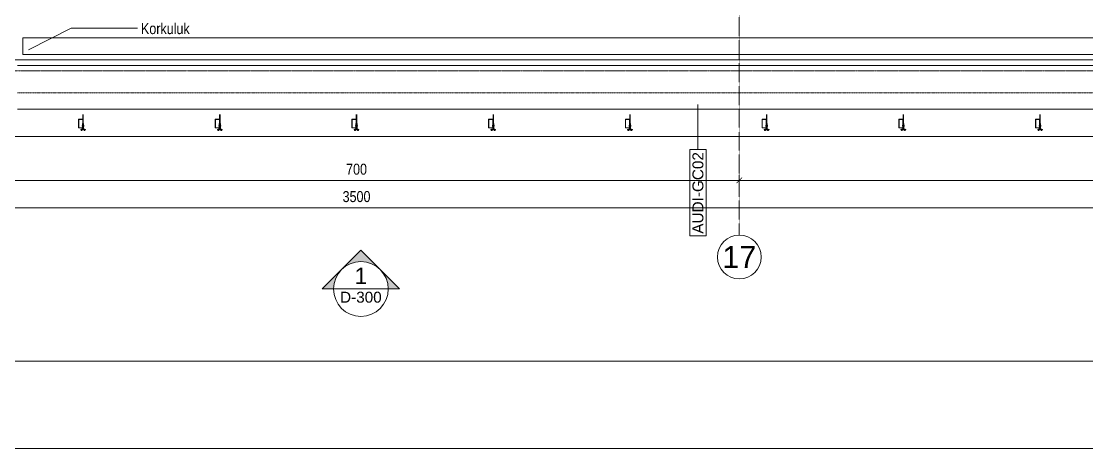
# Model space of a CAD drawing. Extents: x -1439 to 23780, y -1362 to 4476.
# Drawn here: x 20501 to 21475, y 0 to 390 of the extents above; entities that cross this region are included whole.
import ezdxf
from ezdxf.enums import TextEntityAlignment as Align
from ezdxf.xclip import XClip

# ---------------------------------------------------------------- set-up
doc = ezdxf.new("R2010")
doc.units = 0
doc.header["$MEASUREMENT"] = 0
doc.header["$XCLIPFRAME"] = 0
for name, pattern in [('Audi$0$DASHDOT2', [0.5, 0.25, -0.125, 0, -0.125]), ('Audi$0$DOT2', [0.125, 0, -0.125]), ('Audi$0$HIDDEN', [0.375, 0.25, -0.125])]:
    doc.linetypes.add(name, pattern=pattern)
doc.layers.get('0').update_dxf_attribs({"color": 9, "lineweight": 9})
doc.layers.get('Defpoints').update_dxf_attribs({"color": 9, "lineweight": 9})
for name, color, linetype, lineweight in [('Audi$0$06B', 8, 'Continuous', 9), ('Audi$0$06C', 8, 'Continuous', 9), ('Audi$0$10', 8, 'Continuous', 9), ('Audi$0$20', 8, 'Audi$0$DOT2', 9), ('Audi$0$21', 8, 'Continuous', 9), ('Audi$0$22', 8, 'Continuous', 9), ('Audi$0$24', 8, 'Audi$0$DASHDOT2', 9), ('Audi$0$25', 8, 'Continuous', 9), ('Audi$0$35', 8, 'Continuous', 9)]:
    doc.layers.add(name, color=color, linetype=linetype, lineweight=lineweight)
doc.layers.add('Audi$0$40A', color=8, linetype='Continuous', lineweight=9, plot=False)
doc.styles.add('Audi$0$Arial', font='arial.ttf', dxfattribs={"height": 2.5})
doc.styles.add('Audi$0$MuuM_TEXT-STANDART', font='ARIALN.TTF')
doc.dimstyles.new('Audi$0$MuuM_DIM50', dxfattribs={"dimscale": 5, "dimtxt": 2, "dimasz": 1, "dimexe": 1, "dimexo": 1, "dimgap": 1, "dimtad": 1, "dimdec": 1, "dimrnd": 0.5, "dimdsep": 46, "dimtxsty": 'Audi$0$MuuM_TEXT-STANDART', "dimblk": 'Audi$0$_ArchTick', "dimcen": 0, "dimdle": 0.15, "dimclrd": 256, "dimclre": 256, "dimclrt": 256, "dimadec": 0, "dimazin": 0, "dimtfac": 5, "dimtdec": 1, "dimtix": 1, "dimtmove": 2, "dimatfit": 3, "dimldrblk": 'Audi$0$_Dot', "dimfxl": 3, "dimfxlon": 1, "dimtolj": 1, "dimlwd": -1, "dimlwe": -1, "dimarcsym": 0})

# ---------------------------------------------------------------- blocks, each defined once
blk = doc.blocks.new('Audi$0$0_wallno')
blk.add_lwpolyline([(-7.84, 1.5), (7.94, 1.5), (7.94, -1.5), (-7.84, -1.5)], close=True)
blk.add_lwpolyline([(7.94, 0), (16.13, 0)])
at = {"style": 'Audi$0$Arial'}
blk.add_attdef('GENISLIK', text='', height=2, dxfattribs=at).set_placement((8.44, 0), align=Align.BOTTOM_LEFT)
blk.add_attdef('DUVARNO', text='', height=2, dxfattribs=at).set_placement((0, 0), align=Align.MIDDLE_CENTER)
blk.add_attdef('YUKSEKLIK', text='', height=2, dxfattribs=at).set_placement((8.44, -0.5), align=Align.TOP_LEFT)
blk = doc.blocks.new('Audi$0$KAPI KODLARI ÇATI KATI')
at = {"layer": 'Audi$0$22'}
ref = blk.add_blockref('Audi$0$0_wallno', (21119.63, 233.55), dxfattribs=dict(at, xscale=5, yscale=5, zscale=5, rotation=90))
ref.add_attrib('DUVARNO', 'AUDI-GC02', dxfattribs={"layer": '0', "height": 10, "rotation": 90, "style": 'Audi$0$Arial'}).set_placement((21119.63, 233.55), align=Align.MIDDLE_CENTER)
blk = doc.blocks.new('Audi$0$0_exteriorelevation1')
h = blk.add_hatch(color=256)
h.dxf.hatch_style = 1
h.paths.add_polyline_path([(0, 7.07), (-3.54, 3.54, -0.414214), (3.54, 3.54)])
h = blk.add_hatch(color=256)
edge = h.paths.add_edge_path()
edge.add_arc((0, 0), 5, 135, 180)
edge.add_line((-5, 0), (-7.07, 0))
edge.add_line((-7.07, 0), (-3.54, 3.54))
edge = h.paths.add_edge_path()
edge.add_line((5, 0), (7.07, 0))
edge.add_line((7.07, 0), (3.54, 3.54))
edge.add_arc((0, 0), 5, 0, 45, ccw=False)
blk.add_lwpolyline([(7.07, 0), (0, 7.07), (-7.07, 0), (7.07, 0)])
blk.add_lwpolyline([(7.07, 0), (0, 7.07), (-7.07, 0), (7.07, 0)])
blk.add_circle((0, 0), 5)
at = {"style": 'Audi$0$Arial'}
blk.add_attdef('KESITADI', text='', height=3, dxfattribs=at).set_placement((0, 0), align=Align.BOTTOM_CENTER)
blk.add_attdef('PAFTAADI', text='', height=2, dxfattribs=at).set_placement((0, -0.5), align=Align.TOP_CENTER)
blk = doc.blocks.new('Audi$0$0_aks')
at = {"linetype": 'Continuous'}
blk.add_circle((0, 0), 2, dxfattribs=at)
at = {"style": 'Audi$0$Arial'}
blk.add_attdef('AKS', text='', height=2, dxfattribs=at).set_placement((0, 0), align=Align.MIDDLE_CENTER)
blk = doc.blocks.new('Audi$0$_ArchTick')
at = {"color": 0, "linetype": 'ByBlock', "const_width": 0.15}
blk.add_lwpolyline([(-0.5, -0.5), (0.5, 0.5)], dxfattribs=at)
blk = doc.blocks.new('*D496')
at = {"layer": 'Audi$0$25', "transparency": 16777216}
for p, q in [((-3500, -2580), (-3500, -2560)), ((0, -2580), (0, -2560)), ((-3500.75, -2565), (0.75, -2565))]:
    blk.add_line(p, q, dxfattribs=at)
at = {"layer": 'Defpoints', "color": 0, "transparency": 16777216}
for p in [(0, -2565), (-3500, -2590), (0, -2590)]:
    blk.add_point(p, dxfattribs=at)
at = {"layer": 'Audi$0$25', "transparency": 16777216, "xscale": 5, "yscale": 5, "zscale": 5, "rotation": 180}
blk.add_blockref('Audi$0$_ArchTick', (-3500, -2565), dxfattribs=at)
at = {"layer": 'Audi$0$25', "transparency": 16777216, "xscale": 5, "yscale": 5, "zscale": 5}
blk.add_blockref('Audi$0$_ArchTick', (0, -2565), dxfattribs=at)
at = {"layer": 'Audi$0$25', "transparency": 16777216, "insert": (-1750, -2554.89), "char_height": 10, "attachment_point": 5, "style": 'Audi$0$MuuM_TEXT-STANDART'}
blk.add_mtext('\\A1;3500', dxfattribs=at)
blk = doc.blocks.new('Audi$0$_Dot')
at = {"color": 0, "linetype": 'ByBlock', "lineweight": -2}
blk.add_line((-0.5, 0), (-1, 0), dxfattribs=at)
at = {"color": 0, "linetype": 'ByBlock', "const_width": 0.5}
blk.add_lwpolyline([(-0.25, 0, 1), (0.25, 0, 1)], format="xyb", close=True, dxfattribs=at)
blk = doc.blocks.new('*D498')
at = {"layer": 'Audi$0$25', "transparency": 16777216}
for p, q in [((-699.25, -2540), (-1400.75, -2540)), ((-1400, -2555), (-1400, -2535)), ((-700, -2555), (-700, -2535))]:
    blk.add_line(p, q, dxfattribs=at)
at = {"layer": 'Defpoints', "color": 0, "transparency": 16777216}
for p in [(-1400, -2540), (-1400, -2590), (-700, -2590)]:
    blk.add_point(p, dxfattribs=at)
at = {"layer": 'Audi$0$25', "transparency": 16777216, "xscale": 5, "yscale": 5, "zscale": 5, "rotation": 180}
blk.add_blockref('Audi$0$_ArchTick', (-1400, -2540), dxfattribs=at)
at = {"layer": 'Audi$0$25', "transparency": 16777216, "xscale": 5, "yscale": 5, "zscale": 5}
blk.add_blockref('Audi$0$_ArchTick', (-700, -2540), dxfattribs=at)
at = {"layer": 'Audi$0$25', "transparency": 16777216, "insert": (-1050, -2529.89), "char_height": 10, "attachment_point": 5, "style": 'Audi$0$MuuM_TEXT-STANDART'}
blk.add_mtext('\\A1;700', dxfattribs=at)
blk = doc.blocks.new('*D511')
at = {"layer": 'Audi$0$25', "transparency": 16777216}
for p, q in [((-1399.25, -2540), (-2100.75, -2540)), ((-2100, -2555), (-2100, -2535)), ((-1400, -2555), (-1400, -2535))]:
    blk.add_line(p, q, dxfattribs=at)
at = {"layer": 'Defpoints', "color": 0, "transparency": 16777216}
for p in [(-2100, -2540), (-2100, -2590), (-1400, -2590)]:
    blk.add_point(p, dxfattribs=at)
at = {"layer": 'Audi$0$25', "transparency": 16777216, "xscale": 5, "yscale": 5, "zscale": 5, "rotation": 180}
blk.add_blockref('Audi$0$_ArchTick', (-2100, -2540), dxfattribs=at)
at = {"layer": 'Audi$0$25', "transparency": 16777216, "xscale": 5, "yscale": 5, "zscale": 5}
blk.add_blockref('Audi$0$_ArchTick', (-1400, -2540), dxfattribs=at)
at = {"layer": 'Audi$0$25', "transparency": 16777216, "insert": (-1750, -2529.89), "char_height": 10, "attachment_point": 5, "style": 'Audi$0$MuuM_TEXT-STANDART'}
blk.add_mtext('\\A1;700', dxfattribs=at)
blk = doc.blocks.new('Audi$0$p-profil_80x40x2')
for points in [[(-8, 4), (0, 4), (0, 0), (-8, 0)], [(-7.8, 3.8), (-0.2, 3.8), (-0.2, 0.2), (-7.8, 0.2)]]:
    blk.add_lwpolyline(points, close=True)
blk = doc.blocks.new('Audi$0$p- alum kaplama profil')
at = {"lineweight": 13}
blk.add_lwpolyline([(7.12, 12.59), (7.12, 26.49)], dxfattribs=at)
at = {"lineweight": 18}
blk.add_lwpolyline([(4.09, 6.16), (-1.41, 6.16), (-1.41, 6.46), (4.09, 6.46, 0.414214), (4.29, 6.66), (4.29, 14.66, -0.414214), (4.79, 15.16), (10.29, 15.16), (10.29, 14.86), (4.79, 14.86, 0.414214), (4.59, 14.66), (4.59, 6.66, -0.414214)], format="xyb", close=True, dxfattribs=at)
at = {"lineweight": 5}
blk.add_lwpolyline([(9.44, 15.16), (4.79, 15.16), (4.79, 17.16), (9.44, 17.16)], close=True, dxfattribs=at)
for points in [[(4.79, 15.16), (9.44, 17.16)], [(9.44, 15.16), (4.79, 17.16)]]:
    blk.add_lwpolyline(points, dxfattribs=at)
blk.add_lwpolyline([(-2.06, 5.56), (-2.06, -2.34), (-2.06, -15.69), (-1.66, -15.69), (-1.66, -2.34), (-1.66, 5.56), (-1.66, 5.56), (-1.66, 5.57), (-1.66, 5.57), (-1.66, 5.58), (-1.66, 5.58), (-1.65, 5.59), (-1.65, 5.59), (-1.65, 5.59), (-1.65, 5.6), (-1.65, 5.6), (-1.64, 5.61), (-1.64, 5.61), (-1.64, 5.62), (-1.64, 5.62), (-1.63, 5.62), (-1.63, 5.63), (-1.63, 5.63), (-1.62, 5.63), (-1.62, 5.64), (-1.61, 5.64), (-1.61, 5.64), (-1.61, 5.64), (-1.6, 5.65), (-1.6, 5.65), (-1.59, 5.65), (-1.59, 5.65), (-1.58, 5.65), (-1.58, 5.65), (-1.57, 5.66), (-1.57, 5.66), (-1.56, 5.66), (-1.56, 5.66), (3.94, 5.66), (3.94, 6.06), (-1.56, 6.06), (-1.58, 6.06), (-1.61, 6.05), (-1.63, 6.05), (-1.66, 6.05), (-1.68, 6.04), (-1.7, 6.03), (-1.73, 6.03), (-1.75, 6.02), (-1.77, 6.01), (-1.79, 6), (-1.82, 5.99), (-1.84, 5.97), (-1.86, 5.96), (-1.88, 5.94), (-1.89, 5.93), (-1.91, 5.91), (-1.93, 5.89), (-1.95, 5.87), (-1.96, 5.85), (-1.97, 5.83), (-1.99, 5.81), (-2, 5.79), (-2.01, 5.77), (-2.02, 5.75), (-2.03, 5.72), (-2.04, 5.7), (-2.04, 5.68), (-2.05, 5.65), (-2.05, 5.63), (-2.06, 5.61), (-2.06, 5.58)], close=True)
blk.add_lwpolyline([(-1.66, -2.34), (-2.06, -2.34)])
for points in [[(-2.36, -10.84), (-2.36, -16.39), (-2.36, -16.39, -0.414214), (-2.51, -16.54), (-2.51, -16.54), (-4.06, -16.54), (-4.06, -16.84), (-2.51, -16.84), (-2.51, -16.84, 0.414214), (-2.06, -16.39), (-2.06, -10.84)], [(-1.36, -10.84), (-1.66, -10.84), (-1.66, -16.39, 0.414214), (-1.21, -16.84), (-1.21, -16.84), (0.34, -16.84), (0.34, -16.54), (-1.21, -16.54), (-1.21, -16.54, -0.414214), (-1.36, -16.39), (-1.36, -16.39)]]:
    blk.add_lwpolyline(points, format="xyb", close=True)
for points in [[(0.67, 5.66, -10), (1.91, 5.66, -10)], [(0.67, 5.66, -10), (0.67, 5.64, -10), (0.67, 5.62, -10), (0.67, 5.6, -10), (0.68, 5.58, -10), (0.68, 5.56, -10), (0.69, 5.54, -10), (0.69, 5.52, -10), (0.7, 5.5, -10), (0.7, 5.48, -10), (0.71, 5.46, -10), (0.72, 5.45, -10), (0.73, 5.43, -10), (0.74, 5.41, -10), (0.75, 5.4, -10), (0.76, 5.38, -10), (0.77, 5.36, -10), (0.79, 5.35, -10), (0.8, 5.33, -10), (0.81, 5.32, -10), (0.83, 5.31, -10), (0.84, 5.29, -10), (0.86, 5.28, -10), (0.87, 5.27, -10), (0.89, 5.26, -10), (0.91, 5.25, -10), (0.92, 5.24, -10), (0.94, 5.23, -10), (0.96, 5.22, -10), (0.98, 5.21, -10), (1, 5.21, -10), (1.02, 5.2, -10), (1.03, 5.2, -10)], [(0.96, 5.66, -10), (0.97, 5.66, -10), (0.97, 5.66, -10), (0.97, 5.66, -10), (0.98, 5.66, -10), (0.98, 5.66, -10), (0.99, 5.66, -10), (0.99, 5.66, -10), (1, 5.66, -10), (1, 5.67, -10), (1, 5.67, -10), (1.01, 5.67, -10), (1.01, 5.67, -10), (1.01, 5.67, -10), (1.02, 5.68, -10), (1.02, 5.68, -10), (1.02, 5.68, -10), (1.03, 5.69, -10), (1.03, 5.69, -10), (1.03, 5.69, -10), (1.04, 5.7, -10), (1.04, 5.7, -10), (1.04, 5.7, -10), (1.04, 5.71, -10), (1.04, 5.71, -10), (1.05, 5.72, -10), (1.05, 5.72, -10), (1.05, 5.72, -10), (1.05, 5.73, -10), (1.05, 5.73, -10), (1.05, 5.74, -10), (1.05, 5.74, -10), (1.05, 5.75, -10)], [(1.61, 6.87, -10), (0.98, 6.96, -10)], [(1.33, 5.85, -10), (0.98, 5.88, -10)], [(1.56, 7.05, -10), (1.02, 7.13, -10)], [(1.03, 5.2, -10), (1.04, 5.2, -10), (1.05, 5.19, -10), (1.05, 5.19, -10), (1.06, 5.19, -10), (1.06, 5.19, -10), (1.07, 5.19, -10), (1.07, 5.19, -10), (1.08, 5.19, -10), (1.08, 5.19, -10), (1.09, 5.19, -10), (1.09, 5.18, -10), (1.1, 5.18, -10), (1.1, 5.18, -10), (1.11, 5.18, -10), (1.11, 5.18, -10), (1.12, 5.18, -10), (1.12, 5.18, -10), (1.13, 5.18, -10), (1.13, 5.18, -10), (1.14, 5.18, -10), (1.15, 5.18, -10), (1.15, 5.18, -10), (1.16, 5.17, -10), (1.16, 5.17, -10), (1.17, 5.17, -10), (1.17, 5.17, -10), (1.18, 5.17, -10), (1.18, 5.17, -10), (1.19, 5.17, -10), (1.19, 5.17, -10), (1.2, 5.17, -10), (1.2, 5.17, -10)], [(1.05, 6.91, -10), (1.29, 7.56, -10)], [(1.05, 5.83, -10), (1.05, 6.01, -10)], [(1.05, 5.75, -10), (1.05, 5.83, -10)], [(1.2, 5.17, -10), (1.2, 5.2, -10)], [(1.38, 5.2, -10), (1.2, 5.2, -10)], [(1.29, 4.93, -10), (1.29, 7.8, -10)], [(1.53, 6.82, -10), (1.29, 7.56, -10)], [(1.29, 6.16, -10), (1.29, 6.26, -10)], [(1.38, 5.17, -10), (1.38, 5.2, -10)], [(1.38, 5.17, -10), (1.38, 5.17, -10), (1.39, 5.17, -10), (1.39, 5.17, -10), (1.4, 5.17, -10), (1.41, 5.17, -10), (1.41, 5.17, -10), (1.42, 5.17, -10), (1.42, 5.17, -10), (1.43, 5.17, -10), (1.43, 5.18, -10), (1.44, 5.18, -10), (1.44, 5.18, -10), (1.45, 5.18, -10), (1.45, 5.18, -10), (1.46, 5.18, -10), (1.46, 5.18, -10), (1.47, 5.18, -10), (1.47, 5.18, -10), (1.48, 5.18, -10), (1.48, 5.18, -10), (1.49, 5.18, -10), (1.5, 5.19, -10), (1.5, 5.19, -10), (1.51, 5.19, -10), (1.51, 5.19, -10), (1.52, 5.19, -10), (1.52, 5.19, -10), (1.53, 5.19, -10), (1.53, 5.19, -10), (1.54, 5.19, -10), (1.54, 5.2, -10), (1.55, 5.2, -10)], [(1.53, 5.75, -10), (1.53, 5.92, -10)], [(1.53, 5.75, -10), (1.53, 5.74, -10), (1.53, 5.74, -10), (1.53, 5.73, -10), (1.53, 5.73, -10), (1.53, 5.72, -10), (1.54, 5.72, -10), (1.54, 5.72, -10), (1.54, 5.71, -10), (1.54, 5.71, -10), (1.54, 5.7, -10), (1.54, 5.7, -10), (1.55, 5.7, -10), (1.55, 5.69, -10), (1.55, 5.69, -10), (1.55, 5.69, -10), (1.56, 5.68, -10), (1.56, 5.68, -10), (1.56, 5.68, -10), (1.57, 5.67, -10), (1.57, 5.67, -10), (1.58, 5.67, -10), (1.58, 5.67, -10), (1.58, 5.67, -10), (1.59, 5.66, -10), (1.59, 5.66, -10), (1.6, 5.66, -10), (1.6, 5.66, -10), (1.6, 5.66, -10), (1.61, 5.66, -10), (1.61, 5.66, -10), (1.62, 5.66, -10), (1.62, 5.66, -10)], [(1.55, 5.2, -10), (1.57, 5.2, -10), (1.59, 5.21, -10), (1.6, 5.21, -10), (1.62, 5.22, -10), (1.64, 5.23, -10), (1.66, 5.24, -10), (1.68, 5.25, -10), (1.69, 5.26, -10), (1.71, 5.27, -10), (1.73, 5.28, -10), (1.74, 5.29, -10), (1.76, 5.31, -10), (1.77, 5.32, -10), (1.78, 5.33, -10), (1.8, 5.35, -10), (1.81, 5.36, -10), (1.82, 5.38, -10), (1.83, 5.4, -10), (1.84, 5.41, -10), (1.85, 5.43, -10), (1.86, 5.45, -10), (1.87, 5.46, -10), (1.88, 5.48, -10), (1.89, 5.5, -10), (1.89, 5.52, -10), (1.9, 5.54, -10), (1.9, 5.56, -10), (1.9, 5.58, -10), (1.91, 5.6, -10), (1.91, 5.62, -10), (1.91, 5.64, -10), (1.91, 5.66, -10)], [(-3.84, -17.04, 0), (-3.81, -17.07, 0), (-3.78, -17.1, 0), (-3.75, -17.12, 0), (-3.72, -17.15, 0), (-3.69, -17.17, 0), (-3.66, -17.19, 0), (-3.62, -17.21, 0), (-3.59, -17.23, 0), (-3.55, -17.24, 0), (-3.52, -17.26, 0), (-3.48, -17.27, 0), (-3.44, -17.28, 0), (-3.4, -17.28, 0), (-3.36, -17.29, 0), (-3.32, -17.29, 0), (-3.29, -17.29, 0), (-3.25, -17.29, 0), (-3.21, -17.29, 0), (-3.17, -17.28, 0), (-3.13, -17.28, 0), (-3.09, -17.27, 0), (-3.06, -17.26, 0), (-3.02, -17.24, 0), (-2.98, -17.23, 0), (-2.95, -17.21, 0), (-2.91, -17.19, 0), (-2.88, -17.17, 0), (-2.85, -17.15, 0), (-2.82, -17.12, 0), (-2.79, -17.1, 0), (-2.76, -17.07, 0), (-2.73, -17.04, 0)], [(-3.29, -17.04, 0), (-3.84, -17.04, 0)], [(-2.85, -16.54, 0), (-2.86, -16.51, 0), (-2.87, -16.47, 0), (-2.89, -16.44, 0), (-2.91, -16.41, 0), (-2.93, -16.38, 0), (-2.96, -16.35, 0), (-2.98, -16.33, 0), (-3.01, -16.31, 0), (-3.04, -16.29, 0), (-3.07, -16.27, 0), (-3.11, -16.25, 0), (-3.14, -16.24, 0), (-3.18, -16.23, 0), (-3.21, -16.22, 0), (-3.25, -16.22, 0), (-3.29, -16.22, 0), (-3.32, -16.22, 0), (-3.36, -16.22, 0), (-3.39, -16.23, 0), (-3.43, -16.24, 0), (-3.46, -16.25, 0), (-3.5, -16.27, 0), (-3.53, -16.29, 0), (-3.56, -16.31, 0), (-3.59, -16.33, 0), (-3.61, -16.35, 0), (-3.64, -16.38, 0), (-3.66, -16.41, 0), (-3.68, -16.44, 0), (-3.7, -16.47, 0), (-3.71, -16.51, 0), (-3.73, -16.54, 0)], [(-3.29, -16.54, 0), (-3.73, -16.54, 0)], [(-3.29, -16.54, 0), (-3.55, -16.54, 0)], [(-3.55, -16.54, 0), (-3.29, -16.54, 0)], [(-3.55, -17.04, 0), (-3.55, -16.54, 0)], [(-3.29, -17.54, 0), (-3.29, -16.04, 0)], [(-3.29, -16.54, 0), (-2.85, -16.54, 0)], [(-3.29, -16.54, 0), (-3.03, -16.54, 0)], [(-3.03, -16.54, 0), (-3.29, -16.54, 0)], [(-3.29, -17.04, 0), (-2.73, -17.04, 0)], [(-3.03, -17.04, 0), (-3.03, -16.54, 0)], [(-2.86, -13.04, 0), (-0.86, -13.04, 0)], [(-2.36, -12.52, 0), (-2.4, -12.53, 0), (-2.43, -12.56, 0), (-2.47, -12.58, 0), (-2.5, -12.6, 0), (-2.53, -12.63, 0), (-2.56, -12.66, 0), (-2.59, -12.69, 0), (-2.61, -12.73, 0), (-2.63, -12.76, 0), (-2.65, -12.8, 0), (-2.67, -12.84, 0), (-2.68, -12.88, 0), (-2.69, -12.92, 0), (-2.7, -12.96, 0), (-2.71, -13, 0), (-2.71, -13.04, 0), (-2.71, -13.08, 0), (-2.7, -13.13, 0), (-2.69, -13.17, 0), (-2.68, -13.21, 0), (-2.67, -13.25, 0), (-2.65, -13.28, 0), (-2.63, -13.32, 0), (-2.61, -13.36, 0), (-2.59, -13.39, 0), (-2.56, -13.42, 0), (-2.53, -13.45, 0), (-2.5, -13.48, 0), (-2.47, -13.51, 0), (-2.43, -13.53, 0), (-2.4, -13.55, 0), (-2.36, -13.57, 0)], [(-2.36, -13.04, 0), (-2.36, -12.52, 0)], [(-2.36, -13.04, 0), (-2.36, -12.73, 0)], [(-2.36, -12.73, 0), (-2.36, -13.04, 0)], [(-1.36, -12.73, 0), (-2.36, -12.73, 0)], [(-2.36, -13.04, 0), (-2.36, -13.36, 0)], [(-2.36, -13.04, 0), (-2.36, -13.57, 0)], [(-2.36, -13.36, 0), (-2.36, -13.04, 0)], [(-1.36, -13.36, 0), (-2.36, -13.36, 0)], [(-1.36, -13.04, 0), (-1.36, -12.37, 0)], [(-1.36, -13.72, 0), (-1.32, -13.68, 0), (-1.29, -13.65, 0), (-1.26, -13.61, 0), (-1.23, -13.58, 0), (-1.2, -13.54, 0), (-1.18, -13.5, 0), (-1.16, -13.45, 0), (-1.14, -13.41, 0), (-1.12, -13.37, 0), (-1.1, -13.32, 0), (-1.09, -13.28, 0), (-1.08, -13.23, 0), (-1.07, -13.18, 0), (-1.06, -13.14, 0), (-1.06, -13.09, 0), (-1.06, -13.04, 0), (-1.06, -12.99, 0), (-1.06, -12.95, 0), (-1.07, -12.9, 0), (-1.08, -12.85, 0), (-1.09, -12.81, 0), (-1.1, -12.76, 0), (-1.12, -12.72, 0), (-1.14, -12.67, 0), (-1.16, -12.63, 0), (-1.18, -12.59, 0), (-1.2, -12.55, 0), (-1.23, -12.51, 0), (-1.26, -12.47, 0), (-1.29, -12.43, 0), (-1.32, -12.4, 0), (-1.36, -12.37, 0)], [(-1.36, -13.04, 0), (-1.36, -13.72, 0)], [(-0.56, -17.04, 0), (-1.11, -17.04, 0)], [(0, -17.04, 0), (-0.03, -17.07, 0), (-0.06, -17.1, 0), (-0.09, -17.12, 0), (-0.12, -17.15, 0), (-0.15, -17.17, 0), (-0.18, -17.19, 0), (-0.22, -17.21, 0), (-0.25, -17.23, 0), (-0.29, -17.24, 0), (-0.33, -17.26, 0), (-0.36, -17.27, 0), (-0.4, -17.28, 0), (-0.44, -17.28, 0), (-0.48, -17.29, 0), (-0.52, -17.29, 0), (-0.56, -17.29, 0), (-0.59, -17.29, 0), (-0.63, -17.29, 0), (-0.67, -17.28, 0), (-0.71, -17.28, 0), (-0.75, -17.27, 0), (-0.79, -17.26, 0), (-0.82, -17.24, 0), (-0.86, -17.23, 0), (-0.89, -17.21, 0), (-0.93, -17.19, 0), (-0.96, -17.17, 0), (-0.99, -17.15, 0), (-1.02, -17.12, 0), (-1.05, -17.1, 0), (-1.08, -17.07, 0), (-1.11, -17.04, 0)], [(-1, -16.54, 0), (-0.98, -16.51, 0), (-0.97, -16.47, 0), (-0.95, -16.44, 0), (-0.93, -16.41, 0), (-0.91, -16.38, 0), (-0.88, -16.35, 0), (-0.86, -16.33, 0), (-0.83, -16.31, 0), (-0.8, -16.29, 0), (-0.77, -16.27, 0), (-0.73, -16.25, 0), (-0.7, -16.24, 0), (-0.66, -16.23, 0), (-0.63, -16.22, 0), (-0.59, -16.22, 0), (-0.56, -16.22, 0), (-0.52, -16.22, 0), (-0.48, -16.22, 0), (-0.45, -16.23, 0), (-0.41, -16.24, 0), (-0.38, -16.25, 0), (-0.34, -16.27, 0), (-0.31, -16.29, 0), (-0.28, -16.31, 0), (-0.25, -16.33, 0), (-0.23, -16.35, 0), (-0.2, -16.38, 0), (-0.18, -16.41, 0), (-0.16, -16.44, 0), (-0.14, -16.47, 0), (-0.13, -16.51, 0), (-0.12, -16.54, 0)], [(-0.56, -16.54, 0), (-1, -16.54, 0)], [(-0.56, -16.54, 0), (-0.82, -16.54, 0)], [(-0.82, -16.54, 0), (-0.56, -16.54, 0)], [(-0.82, -17.04, 0), (-0.82, -16.54, 0)], [(-0.56, -17.54, 0), (-0.56, -16.04, 0)], [(-0.56, -16.54, 0), (-0.3, -16.54, 0)], [(-0.56, -16.54, 0), (-0.12, -16.54, 0)], [(-0.3, -16.54, 0), (-0.56, -16.54, 0)], [(-0.56, -17.04, 0), (0, -17.04, 0)], [(-0.3, -17.04, 0), (-0.3, -16.54, 0)]]:
    blk.add_polyline3d(points)
blk = doc.blocks.new('Audi$0$P-AKS_AUDI')
at = {"layer": 'Audi$0$24'}
for points in [[(-1400, -2590), (-1400, 1250)], [(-3840, -2440), (360, -2440)]]:
    blk.add_lwpolyline(points, dxfattribs=at)
at = {"layer": 'Audi$0$24', "xscale": 10, "yscale": 10, "zscale": 10}
blk.add_blockref('Audi$0$0_aks', (-1400, -2610), dxfattribs=at).add_auto_attribs({'AKS': '17'})
at = {"layer": 'Audi$0$25'}
for base, p1, p2, picture, middle in [((-2100, -2540), (-1400, -2590), (-2100, -2590), '*D511', (-1750, -2529.89)), ((-1400, -2540), (-700, -2590), (-1400, -2590), '*D498', (-1050, -2529.89)), ((0, -2565), (-3500, -2590), (0, -2590), '*D496', (-1750, -2554.89))]:
    dim = blk.add_linear_dim(base=base, p1=p1, p2=p2, dimstyle='Audi$0$MuuM_DIM50', dxfattribs=at)
    dim.commit()
    dim.dimension.update_dxf_attribs({"geometry": picture, "text_midpoint": middle})
blk = doc.blocks.new('Audi$0$ÇATI KATI PLANI')
at = {"layer": 'Audi$0$06B'}
blk.add_lwpolyline([(21810.5, 360), (20502.48, 360), (20502.48, 375), (21810.5, 375)], close=True, dxfattribs=at)
at = {"layer": 'Audi$0$06C'}
blk.add_lwpolyline([(22657.49, 285), (18957.5, 285), (18957.5, 2865), (22657.5, 2865)], close=True, dxfattribs=at)
for points in [[(20497.5, 350), (21817.5, 350), (21817.5, 310), (20497.5, 310)], [(20577.86, 285), (20542.91, 285)]]:
    blk.add_lwpolyline(points, dxfattribs=at)
at = {"layer": 'Audi$0$10', "const_width": 0.2}
for points in [[(20577.86, 291), (20467.5, 291)], [(21824.7, 291), (20555.3, 291)]]:
    blk.add_lwpolyline(points, dxfattribs=at)
at = {"layer": 'Audi$0$20', "linetype": 'Audi$0$HIDDEN'}
for points in [[(20497.5, 345), (21817.5, 345)], [(20497.5, 325), (21817.5, 325)]]:
    blk.add_lwpolyline(points, dxfattribs=at)
at = {"layer": 'Audi$0$10'}
ref = blk.add_blockref('Audi$0$p- alum kaplama profil', (20559.36, 307.84), dxfattribs=at)
XClip(ref).set_block_clipping_path([(-331.858740805, -139.9288710481), (120.1790967094, -2.8410335688)])
ref = blk.add_blockref('Audi$0$p- alum kaplama profil', (20684.36, 307.84), dxfattribs=at)
XClip(ref).set_block_clipping_path([(-331.858740805, -139.9288710481), (120.1790967094, -2.8410335688)])
ref = blk.add_blockref('Audi$0$p- alum kaplama profil', (20809.36, 307.84), dxfattribs=at)
XClip(ref).set_block_clipping_path([(-331.858740805, -139.9288710481), (120.1790967094, -2.8410335688)])
ref = blk.add_blockref('Audi$0$p- alum kaplama profil', (20934.36, 307.84), dxfattribs=at)
XClip(ref).set_block_clipping_path([(-331.858740805, -139.9288710481), (120.1790967094, -2.8410335688)])
ref = blk.add_blockref('Audi$0$p- alum kaplama profil', (21059.36, 307.84), dxfattribs=at)
XClip(ref).set_block_clipping_path([(-331.858740805, -139.9288710481), (120.1790967094, -2.8410335688)])
ref = blk.add_blockref('Audi$0$p- alum kaplama profil', (21184.36, 307.84), dxfattribs=at)
XClip(ref).set_block_clipping_path([(-331.858740805, -139.9288710481), (120.1790967094, -2.8410335688)])
ref = blk.add_blockref('Audi$0$p- alum kaplama profil', (21309.36, 307.84), dxfattribs=at)
XClip(ref).set_block_clipping_path([(-331.858740805, -139.9288710481), (120.1790967094, -2.8410335688)])
ref = blk.add_blockref('Audi$0$p- alum kaplama profil', (21434.36, 307.84), dxfattribs=at)
XClip(ref).set_block_clipping_path([(-331.858740805, -139.9288710481), (120.1790967094, -2.8410335688)])
at = {"layer": 'Audi$0$10', "rotation": 90}
for p in [(20557.3, 300.8), (20682.3, 300.8), (20807.3, 300.8), (20932.3, 300.8), (21057.3, 300.8), (21182.3, 300.8), (21307.3, 300.8), (21432.3, 300.8)]:
    blk.add_blockref('Audi$0$p-profil_80x40x2', p, dxfattribs=at)
at = {"layer": 'Audi$0$24'}
blk.add_blockref('Audi$0$P-AKS_AUDI', (22557.5, 2785), dxfattribs=at)

msp = doc.modelspace()

# ---------------------------------------------------------------- linework, layer by layer
at = {"layer": 'Audi$0$21'}
msp.add_lwpolyline([(20507.69, 364.06), (20546.69, 384.07), (20607.12, 384.07)], dxfattribs=at)
at = {"layer": 'Audi$0$35'}
msp.add_lwpolyline([(22607.5, 1014), (22607.5, 335), (21857.5, 335), (21857.58, 355), (20482.48, 355)], dxfattribs=at)
at = {"layer": 'Audi$0$40A'}
for points in [[(23780, 4205), (17835, 4205), (17835, 0), (23780, 0)], [(23240.06, 80), (17915, 80), (17915, 4125), (23240.06, 4125)]]:
    msp.add_lwpolyline(points, close=True, dxfattribs=at)

# ---------------------------------------------------------------- block references
msp.add_blockref('Audi$0$ÇATI KATI PLANI', (0, 0))
at = {"layer": 'Audi$0$21', "xscale": 5, "yscale": 5, "zscale": 5}
msp.add_blockref('Audi$0$0_exteriorelevation1', (20811.48, 145.8), dxfattribs=at).add_auto_attribs({'KESITADI': '1', 'PAFTAADI': 'D-300'})
at = {"layer": 'Audi$0$22'}
msp.add_blockref('Audi$0$KAPI KODLARI ÇATI KATI', (0, 0), dxfattribs=at)

# ---------------------------------------------------------------- texts
at = {"layer": 'Audi$0$21', "style": 'Audi$0$MuuM_TEXT-STANDART'}
msp.add_text('Korkuluk', height=10, dxfattribs=at).set_placement((20610.39, 378.55))

doc.saveas('drawing.dxf')
